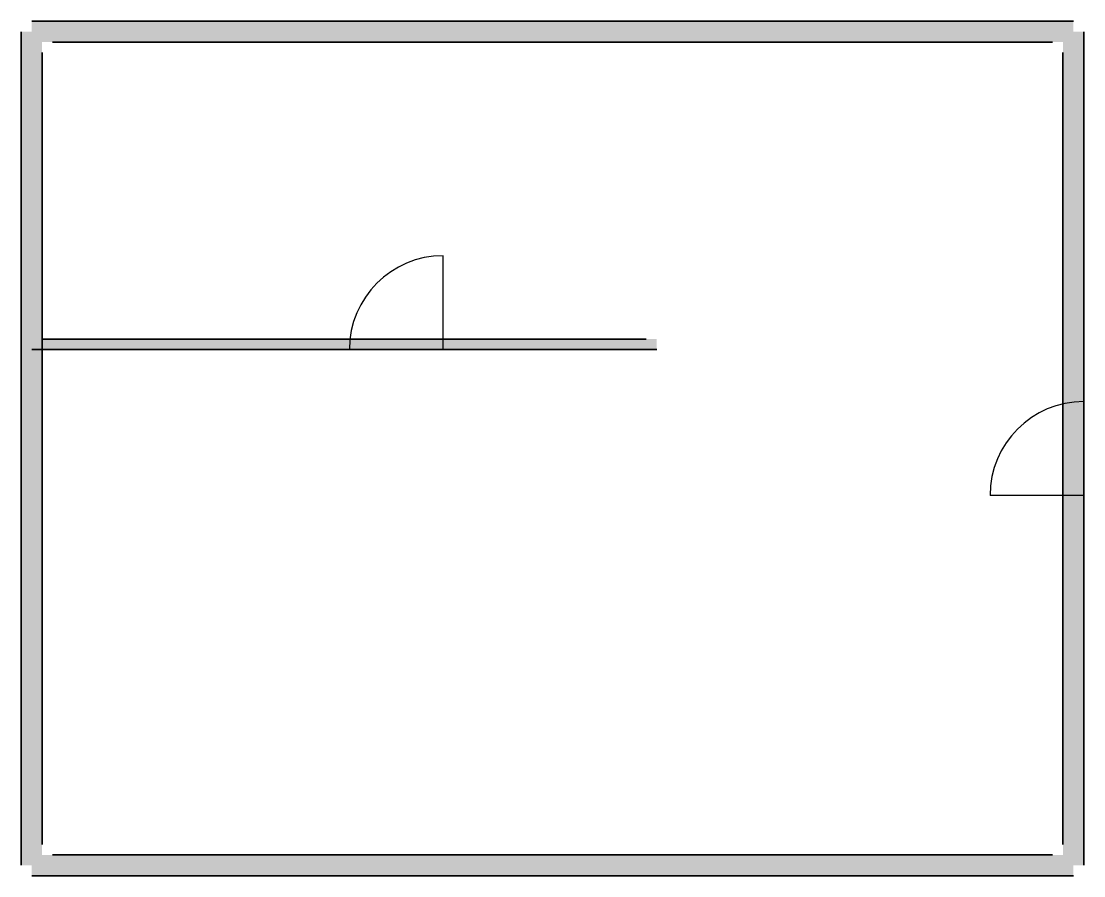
# Model space of a CAD drawing. Header units: millimetres. Extents: x -100 to 10100, y -100 to 8100.
import ezdxf

# ---------------------------------------------------------------- set-up
doc = ezdxf.new("R2010")
doc.units = ezdxf.units.MM
for name, color, linetype, lineweight in [('DOOR', 4, 'Continuous', 25), ('WALL', 7, 'Continuous', 35), ('WINDOW', 4, 'Continuous', 25)]:
    doc.layers.add(name, color=color, linetype=linetype, lineweight=lineweight)

msp = doc.modelspace()

# ---------------------------------------------------------------- hatches: boundary and pattern name
at = {"layer": 'WALL'}
h = msp.add_hatch(color=7, dxfattribs=at)
h.dxf.hatch_style = 1
h.paths.add_polyline_path([(10000, 8100), (0, 8100), (0, 7900), (10000, 7900)])
h = msp.add_hatch(color=7, dxfattribs=at)
h.dxf.hatch_style = 1
h.paths.add_polyline_path([(-100, 8000), (-100, 0), (100, 0), (100, 8000)])
h = msp.add_hatch(color=7, dxfattribs=at)
h.dxf.hatch_style = 1
h.paths.add_polyline_path([(10100, 900), (10100, 8000), (9900, 8000), (9900, 900)])
h = msp.add_hatch(color=7, dxfattribs=at)
h.dxf.hatch_style = 1
h.paths.add_polyline_path([(0, 4950), (3050, 4950), (3050, 5050), (0, 5050)])
h = msp.add_hatch(color=7, dxfattribs=at)
h.dxf.hatch_style = 1
h.paths.add_polyline_path([(900, 4950), (6000, 4950), (6000, 5050), (900, 5050)])
h = msp.add_hatch(color=7, dxfattribs=at)
h.dxf.hatch_style = 1
h.paths.add_polyline_path([(10100, 0), (10100, 3550), (9900, 3550), (9900, 0)])
h = msp.add_hatch(color=7, dxfattribs=at)
h.dxf.hatch_style = 1
h.paths.add_polyline_path([(0, -100), (3200, -100), (3200, 100), (0, 100)])
h = msp.add_hatch(color=7, dxfattribs=at)
h.dxf.hatch_style = 1
h.paths.add_polyline_path([(1600, -100), (6800, -100), (6800, 100), (1600, 100)])
h = msp.add_hatch(color=7, dxfattribs=at)
h.dxf.hatch_style = 1
h.paths.add_polyline_path([(1600, -100), (10000, -100), (10000, 100), (1600, 100)])

# ---------------------------------------------------------------- linework, layer by layer
at = {"layer": 'DOOR'}
for p, q in [((3950, 4950), (3950, 5850)), ((10100, 3550), (9200, 3550))]:
    msp.add_line(p, q, dxfattribs=at)
for centre in [(3950, 4950), (10100, 3550)]:
    msp.add_arc(centre, 900, 90, 180, dxfattribs=at)
at = {"layer": 'WALL'}
for p, q in [((10000, 8100), (0, 8100)), ((-100, 8000), (-100, 0)), ((10100, 900), (10100, 8000)), ((9800, 7900), (200, 7900)), ((100, 7800), (100, 200)), ((9900, 900), (9900, 7800)), ((100, 5050), (3050, 5050)), ((900, 5050), (5900, 5050)), ((0, 4950), (3050, 4950)), ((900, 4950), (6000, 4950)), ((3050, 4950), (3050, 4950)), ((3950, 4950), (3950, 4950)), ((10100, 4450), (10100, 4450)), ((9900, 200), (9900, 3550)), ((10100, 0), (10100, 3550)), ((10100, 3550), (10100, 3550)), ((200, 100), (3200, 100)), ((1600, 100), (6800, 100)), ((1600, 100), (9800, 100)), ((0, -100), (3200, -100)), ((1600, -100), (6800, -100)), ((1600, -100), (10000, -100))]:
    msp.add_line(p, q, dxfattribs=at)
at = {"layer": 'WINDOW'}
for p, q in [((3200, -100), (4800, -100)), ((6800, -100), (8400, -100))]:
    msp.add_line(p, q, dxfattribs=at)

doc.saveas('drawing.dxf')
